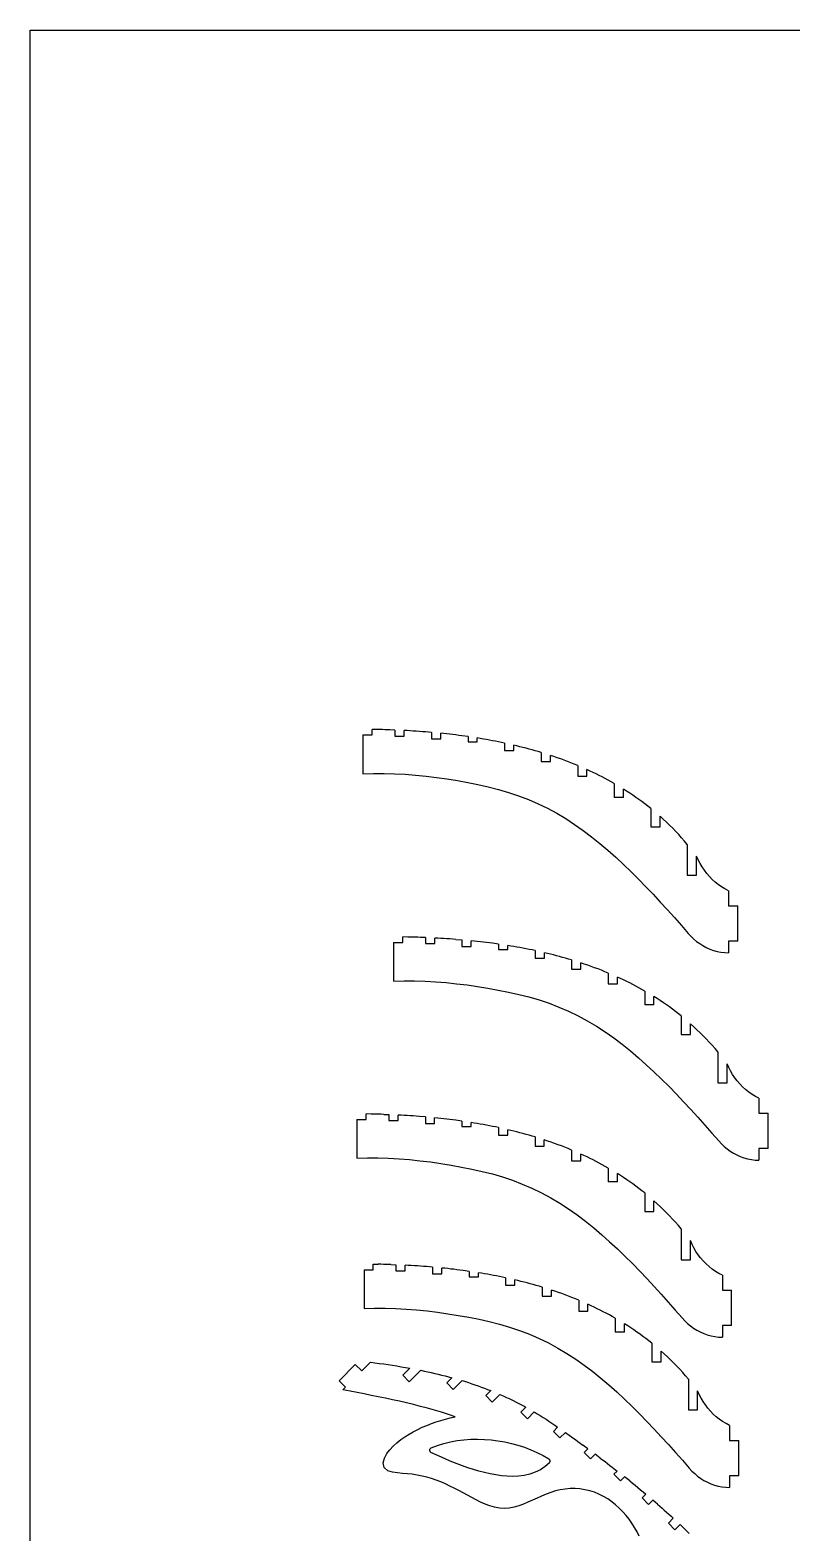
# Model space of a CAD drawing. Extents: x -203 to 90, y -279 to 286.
# Drawn here: x -203.4 to -56.8, y -2.6 to 286.4 of the extents above; entities that cross this region are included whole.
import ezdxf

# ---------------------------------------------------------------- set-up
doc = ezdxf.new("R2010")
doc.units = 0
doc.header["$MEASUREMENT"] = 0
doc.layers.get('0').update_dxf_attribs({"linetype": 'CONTINUOUS'})

msp = doc.modelspace()

# ---------------------------------------------------------------- linework, layer by layer
for p, q in [((-203.35, -279.44), (-203.35, 286.41)), ((-203.35, 286.41), (89.8, 286.41)), ((-139.3, 150.87), (-137.51, 150.87)), ((-139.3, 150.87), (-139.3, 143.42)), ((-137.51, 150.87), (-137.51, 151.94)), ((-136.55, 151.92), (-137.51, 151.94)), ((-136.06, 151.91), (-136.55, 151.92)), ((-135.58, 151.9), (-136.06, 151.91)), ((-135.09, 151.88), (-135.58, 151.9)), ((-134.61, 151.87), (-135.09, 151.88)), ((-134.12, 151.85), (-134.61, 151.87)), ((-133.16, 151.81), (-134.12, 151.85)), ((-133.16, 151.81), (-133.16, 150.66)), ((-133.16, 150.66), (-131.37, 150.66)), ((-130.79, 151.7), (-131.37, 151.73)), ((-131.37, 150.66), (-131.37, 151.73)), ((-130.21, 151.66), (-130.79, 151.7)), ((-129.62, 151.63), (-130.21, 151.66)), ((-129.04, 151.59), (-129.62, 151.63)), ((-128.46, 151.55), (-129.04, 151.59)), ((-127.87, 151.5), (-128.46, 151.55)), ((-127.29, 151.46), (-127.87, 151.5)), ((-126.12, 151.36), (-127.29, 151.46)), ((-126.12, 151.36), (-126.12, 150.11)), ((-123.76, 151.13), (-124.34, 151.2)), ((-124.34, 150.11), (-124.34, 151.2)), ((-123.17, 151.07), (-123.76, 151.13)), ((-122.59, 151.01), (-123.17, 151.07)), ((-122.01, 150.94), (-122.59, 151.01)), ((-121.42, 150.87), (-122.01, 150.94)), ((-120.84, 150.79), (-121.42, 150.87)), ((-120.26, 150.72), (-120.84, 150.79)), ((-119.09, 150.56), (-120.26, 150.72)), ((-119.09, 150.56), (-119.09, 149.52)), ((-116.73, 150.19), (-117.31, 150.29)), ((-117.31, 149.52), (-117.31, 150.29)), ((-126.12, 150.11), (-124.34, 150.11)), ((-119.09, 149.52), (-117.31, 149.52)), ((-116.14, 150.09), (-116.73, 150.19)), ((-115.56, 149.99), (-116.14, 150.09)), ((-114.97, 149.88), (-115.56, 149.99)), ((-114.39, 149.77), (-114.97, 149.88)), ((-113.81, 149.66), (-114.39, 149.77)), ((-113.22, 149.55), (-113.81, 149.66)), ((-112.64, 149.43), (-113.22, 149.55)), ((-112.06, 149.31), (-112.64, 149.43)), ((-112.06, 149.31), (-112.06, 147.88)), ((-112.06, 147.88), (-110.28, 147.88)), ((-110.28, 147.88), (-110.28, 148.91)), ((-109.69, 148.77), (-110.28, 148.91)), ((-109.11, 148.62), (-109.69, 148.77)), ((-108.52, 148.48), (-109.11, 148.62)), ((-107.94, 148.33), (-108.52, 148.48)), ((-107.35, 148.17), (-107.94, 148.33)), ((-106.77, 148.01), (-107.35, 148.17)), ((-106.19, 147.84), (-106.77, 148.01)), ((-105.61, 147.67), (-106.19, 147.84)), ((-105.03, 147.5), (-105.61, 147.67)), ((-105.03, 147.5), (-105.03, 145.77)), ((-105.03, 145.77), (-103.25, 145.77)), ((-103.25, 145.77), (-103.25, 146.94)), ((-102.59, 146.72), (-103.25, 146.94)), ((-101.92, 146.49), (-102.59, 146.72)), ((-101.26, 146.26), (-101.92, 146.49)), ((-100.6, 146.02), (-101.26, 146.26)), ((-99.95, 145.77), (-100.6, 146.02)), ((-99.3, 145.52), (-99.95, 145.77)), ((-98.65, 145.26), (-99.3, 145.52)), ((-98, 144.99), (-98.65, 145.26)), ((-98, 144.99), (-98, 142.92)), ((-139.3, 143.42), (-137.27, 143.48)), ((-137.27, 143.48), (-135.25, 143.48)), ((-135.25, 143.48), (-133.22, 143.42)), ((-133.22, 143.42), (-131.2, 143.31)), ((-131.2, 143.31), (-129.18, 143.15)), ((-129.18, 143.15), (-127.17, 142.95)), ((-127.17, 142.95), (-125.16, 142.7)), ((-125.16, 142.7), (-123.15, 142.41)), ((-123.15, 142.41), (-121.15, 142.09)), ((-121.15, 142.09), (-119.16, 141.73)), ((-119.16, 141.73), (-117.18, 141.33)), ((-98, 142.92), (-96.22, 142.92)), ((-96.22, 142.92), (-96.22, 144.22)), ((-95.62, 143.94), (-96.22, 144.22)), ((-95.03, 143.66), (-95.62, 143.94)), ((-94.44, 143.38), (-95.03, 143.66)), ((-93.85, 143.09), (-94.44, 143.38)), ((-93.27, 142.79), (-93.85, 143.09)), ((-92.69, 142.49), (-93.27, 142.79)), ((-92.11, 142.17), (-92.69, 142.49)), ((-91.54, 141.85), (-92.11, 142.17)), ((-90.97, 141.53), (-91.54, 141.85)), ((-117.18, 141.33), (-115.2, 140.89)), ((-115.2, 140.89), (-113.24, 140.38)), ((-113.24, 140.38), (-111.3, 139.82)), ((-111.3, 139.82), (-109.37, 139.18)), ((-109.37, 139.18), (-107.48, 138.46)), ((-90.97, 141.53), (-90.97, 138.86)), ((-89.19, 138.86), (-90.97, 138.86)), ((-88.58, 140.08), (-89.19, 140.47)), ((-89.19, 138.86), (-89.19, 140.47)), ((-87.98, 139.69), (-88.58, 140.08)), ((-87.39, 139.29), (-87.98, 139.69)), ((-86.8, 138.88), (-87.39, 139.29)), ((-86.21, 138.47), (-86.8, 138.88)), ((-107.48, 138.46), (-105.62, 137.66)), ((-105.62, 137.66), (-103.8, 136.78)), ((-103.8, 136.78), (-102.01, 135.82)), ((-102.01, 135.82), (-100.27, 134.78)), ((-85.64, 138.05), (-86.21, 138.47)), ((-85.06, 137.62), (-85.64, 138.05)), ((-84.5, 137.18), (-85.06, 137.62)), ((-83.94, 136.73), (-84.5, 137.18)), ((-83.94, 136.73), (-83.94, 133.18)), ((-100.27, 134.78), (-98.58, 133.68)), ((-98.58, 133.68), (-96.92, 132.51)), ((-83.94, 133.18), (-82.16, 133.18)), ((-81.53, 134.67), (-82.16, 135.23)), ((-82.16, 133.18), (-82.16, 135.23)), ((-80.92, 134.1), (-81.53, 134.67)), ((-80.32, 133.52), (-80.92, 134.1)), ((-79.72, 132.92), (-80.32, 133.52)), ((-79.14, 132.32), (-79.72, 132.92)), ((-96.92, 132.51), (-95.31, 131.29)), ((-95.31, 131.29), (-93.73, 130.02)), ((-78.56, 131.71), (-79.14, 132.32)), ((-78, 131.09), (-78.56, 131.71)), ((-77.45, 130.46), (-78, 131.09)), ((-76.91, 129.83), (-77.45, 130.46)), ((-93.73, 130.02), (-92.19, 128.71)), ((-92.19, 128.71), (-90.68, 127.36)), ((-90.68, 127.36), (-89.19, 125.98)), ((-76.91, 129.83), (-76.91, 123.9)), ((-75.12, 123.9), (-75.12, 127.56)), ((-74.8, 126.86), (-75.12, 127.56)), ((-89.19, 125.98), (-87.74, 124.58)), ((-87.74, 124.58), (-86.3, 123.15)), ((-74.45, 126.17), (-74.8, 126.86)), ((-74.06, 125.51), (-74.45, 126.17)), ((-73.63, 124.87), (-74.06, 125.51)), ((-73.17, 124.25), (-73.63, 124.87)), ((-86.3, 123.15), (-84.89, 121.7)), ((-84.89, 121.7), (-83.49, 120.23)), ((-76.91, 123.9), (-75.12, 123.9)), ((-72.67, 123.67), (-73.17, 124.25)), ((-72.13, 123.11), (-72.67, 123.67)), ((-71.56, 122.59), (-72.13, 123.11)), ((-70.95, 122.11), (-71.56, 122.59)), ((-70.32, 121.67), (-70.95, 122.11)), ((-69.66, 121.27), (-70.32, 121.67)), ((-83.49, 120.23), (-82.11, 118.75)), ((-82.11, 118.75), (-80.75, 117.25)), ((-68.98, 120.9), (-69.66, 121.27)), ((-68.98, 120.9), (-68.98, 118.03)), ((-80.75, 117.25), (-79.39, 115.75)), ((-79.39, 115.75), (-78.05, 114.23)), ((-68.98, 118.03), (-67.2, 118.03)), ((-67.2, 111.23), (-67.2, 118.03)), ((-78.05, 114.23), (-76.72, 112.71)), ((-76.72, 112.71), (-76.22, 112.17)), ((-133.43, 110.98), (-133.43, 103.52)), ((-133.43, 110.98), (-131.65, 110.98)), ((-131.65, 110.98), (-131.65, 112.04)), ((-130.68, 112.02), (-131.65, 112.04)), ((-130.19, 112.01), (-130.68, 112.02)), ((-129.71, 112), (-130.19, 112.01)), ((-129.23, 111.98), (-129.71, 112)), ((-128.74, 111.97), (-129.23, 111.98)), ((-128.26, 111.95), (-128.74, 111.97)), ((-127.29, 111.91), (-128.26, 111.95)), ((-127.29, 111.91), (-127.29, 110.76)), ((-127.29, 110.76), (-125.51, 110.76)), ((-124.92, 111.8), (-125.51, 111.83)), ((-125.51, 110.76), (-125.51, 111.83)), ((-124.34, 111.76), (-124.92, 111.8)), ((-123.76, 111.73), (-124.34, 111.76)), ((-123.17, 111.69), (-123.76, 111.73)), ((-122.59, 111.65), (-123.17, 111.69)), ((-122.01, 111.61), (-122.59, 111.65)), ((-121.42, 111.56), (-122.01, 111.61)), ((-121.42, 111.56), (-120.26, 111.47)), ((-120.26, 111.47), (-120.26, 110.21)), ((-120.26, 110.21), (-118.48, 110.21)), ((-118.48, 110.21), (-118.48, 111.3)), ((-117.89, 111.24), (-118.48, 111.3)), ((-117.31, 111.17), (-117.89, 111.24)), ((-116.72, 111.11), (-117.31, 111.17)), ((-116.14, 111.04), (-116.72, 111.11)), ((-115.56, 110.97), (-116.14, 111.04)), ((-114.97, 110.9), (-115.56, 110.97)), ((-114.39, 110.82), (-114.97, 110.9)), ((-113.23, 110.66), (-114.39, 110.82)), ((-113.23, 110.66), (-113.23, 109.62)), ((-111.44, 109.62), (-111.44, 110.39)), ((-110.86, 110.29), (-111.44, 110.39)), ((-110.27, 110.19), (-110.86, 110.29)), ((-109.69, 110.09), (-110.27, 110.19)), ((-109.1, 109.99), (-109.69, 110.09)), ((-108.52, 109.88), (-109.1, 109.99)), ((-107.94, 109.76), (-108.52, 109.88)), ((-76.22, 112.17), (-75.69, 111.66)), ((-75.69, 111.66), (-75.12, 111.18)), ((-75.12, 111.18), (-74.52, 110.75)), ((-74.52, 110.75), (-73.9, 110.36)), ((-73.9, 110.36), (-73.25, 110.01)), ((-73.25, 110.01), (-72.58, 109.71)), ((-68.98, 111.23), (-68.98, 108.99)), ((-67.2, 111.23), (-68.98, 111.23)), ((-113.23, 109.62), (-111.44, 109.62)), ((-107.36, 109.65), (-107.94, 109.76)), ((-106.78, 109.53), (-107.36, 109.65)), ((-106.19, 109.41), (-106.78, 109.53)), ((-106.19, 109.41), (-106.19, 107.98)), ((-106.19, 107.98), (-104.41, 107.98)), ((-103.83, 108.87), (-104.41, 109.01)), ((-104.41, 107.98), (-104.41, 109.01)), ((-103.24, 108.73), (-103.83, 108.87)), ((-102.65, 108.58), (-103.24, 108.73)), ((-102.07, 108.43), (-102.65, 108.58)), ((-101.49, 108.27), (-102.07, 108.43)), ((-100.9, 108.11), (-101.49, 108.27)), ((-100.32, 107.94), (-100.9, 108.11)), ((-99.74, 107.78), (-100.32, 107.94)), ((-99.16, 107.61), (-99.74, 107.78)), ((-99.16, 107.61), (-99.16, 105.87)), ((-96.72, 106.82), (-97.38, 107.05)), ((-97.38, 105.87), (-97.38, 107.05)), ((-72.58, 109.71), (-71.88, 109.46)), ((-71.88, 109.46), (-71.17, 109.27)), ((-71.17, 109.27), (-70.45, 109.12)), ((-70.45, 109.12), (-69.72, 109.03)), ((-69.72, 109.03), (-68.98, 108.99)), ((-99.16, 105.87), (-97.38, 105.87)), ((-96.06, 106.59), (-96.72, 106.82)), ((-95.4, 106.36), (-96.06, 106.59)), ((-94.74, 106.12), (-95.4, 106.36)), ((-94.08, 105.88), (-94.74, 106.12)), ((-93.43, 105.62), (-94.08, 105.88)), ((-92.78, 105.36), (-93.43, 105.62)), ((-92.13, 105.09), (-92.78, 105.36)), ((-92.13, 105.09), (-92.13, 103.02)), ((-90.35, 103.02), (-90.35, 104.32)), ((-89.76, 104.04), (-90.35, 104.32)), ((-89.16, 103.76), (-89.76, 104.04)), ((-133.43, 103.52), (-131.4, 103.58)), ((-131.4, 103.58), (-129.38, 103.59)), ((-129.38, 103.59), (-127.36, 103.53)), ((-127.36, 103.53), (-125.33, 103.41)), ((-125.33, 103.41), (-123.32, 103.25)), ((-123.32, 103.25), (-121.3, 103.05)), ((-121.3, 103.05), (-119.29, 102.8)), ((-119.29, 102.8), (-117.29, 102.51)), ((-117.29, 102.51), (-115.29, 102.19)), ((-115.29, 102.19), (-113.29, 101.83)), ((-113.29, 101.83), (-111.31, 101.44)), ((-111.31, 101.44), (-109.33, 100.99)), ((-92.13, 103.02), (-90.35, 103.02)), ((-88.57, 103.48), (-89.16, 103.76)), ((-87.99, 103.19), (-88.57, 103.48)), ((-87.4, 102.89), (-87.99, 103.19)), ((-86.82, 102.59), (-87.4, 102.89)), ((-86.24, 102.28), (-86.82, 102.59)), ((-85.67, 101.96), (-86.24, 102.28)), ((-85.1, 101.64), (-85.67, 101.96)), ((-85.1, 101.64), (-85.1, 98.96)), ((-109.33, 100.99), (-107.37, 100.49)), ((-107.37, 100.49), (-105.43, 99.92)), ((-105.43, 99.92), (-103.51, 99.28)), ((-103.51, 99.28), (-101.61, 98.56)), ((-101.61, 98.56), (-99.75, 97.76)), ((-83.32, 98.96), (-85.1, 98.96)), ((-82.72, 100.18), (-83.32, 100.57)), ((-83.32, 98.96), (-83.32, 100.57)), ((-82.11, 99.79), (-82.72, 100.18)), ((-81.52, 99.39), (-82.11, 99.79)), ((-80.93, 98.99), (-81.52, 99.39)), ((-80.35, 98.57), (-80.93, 98.99)), ((-79.77, 98.15), (-80.35, 98.57)), ((-99.75, 97.76), (-97.93, 96.88)), ((-97.93, 96.88), (-96.15, 95.92)), ((-96.15, 95.92), (-94.41, 94.89)), ((-79.2, 97.72), (-79.77, 98.15)), ((-78.63, 97.28), (-79.2, 97.72)), ((-78.07, 96.84), (-78.63, 97.28)), ((-78.07, 96.84), (-78.07, 93.28)), ((-94.41, 94.89), (-92.71, 93.78)), ((-92.71, 93.78), (-91.05, 92.61)), ((-91.05, 92.61), (-89.44, 91.39)), ((-78.07, 93.28), (-76.29, 93.28)), ((-76.29, 93.28), (-76.29, 95.33)), ((-75.67, 94.77), (-76.29, 95.33)), ((-75.05, 94.2), (-75.67, 94.77)), ((-74.45, 93.62), (-75.05, 94.2)), ((-73.85, 93.03), (-74.45, 93.62)), ((-73.27, 92.43), (-73.85, 93.03)), ((-89.44, 91.39), (-87.86, 90.12)), ((-87.86, 90.12), (-86.32, 88.81)), ((-72.7, 91.82), (-73.27, 92.43)), ((-72.13, 91.2), (-72.7, 91.82)), ((-71.58, 90.56), (-72.13, 91.2)), ((-71.04, 89.93), (-71.58, 90.56)), ((-71.04, 89.93), (-71.04, 84)), ((-86.32, 88.81), (-84.81, 87.46)), ((-84.81, 87.46), (-83.33, 86.08)), ((-68.94, 86.96), (-69.26, 87.67)), ((-69.26, 84), (-69.26, 87.67)), ((-68.59, 86.28), (-68.94, 86.96)), ((-83.33, 86.08), (-81.87, 84.68)), ((-81.87, 84.68), (-80.43, 83.25)), ((-71.04, 84), (-69.26, 84)), ((-68.2, 85.61), (-68.59, 86.28)), ((-67.77, 84.97), (-68.2, 85.61)), ((-67.3, 84.35), (-67.77, 84.97)), ((-66.8, 83.77), (-67.3, 84.35)), ((-80.43, 83.25), (-79.02, 81.8)), ((-79.02, 81.8), (-77.62, 80.33)), ((-66.26, 83.21), (-66.8, 83.77)), ((-65.69, 82.7), (-66.26, 83.21)), ((-65.09, 82.22), (-65.69, 82.7)), ((-64.46, 81.77), (-65.09, 82.22)), ((-63.8, 81.37), (-64.46, 81.77)), ((-63.12, 81.01), (-63.8, 81.37)), ((-63.12, 81.01), (-63.12, 78.13)), ((-77.62, 80.33), (-76.24, 78.85)), ((-76.24, 78.85), (-74.88, 77.36)), ((-63.12, 78.13), (-61.33, 78.13)), ((-61.33, 71.33), (-61.33, 78.13)), ((-140.47, 76.95), (-138.69, 76.95)), ((-140.47, 76.95), (-140.47, 69.49)), ((-138.69, 76.95), (-138.69, 78.01)), ((-137.72, 77.99), (-138.69, 78.01)), ((-137.23, 77.98), (-137.72, 77.99)), ((-136.75, 77.97), (-137.23, 77.98)), ((-136.27, 77.95), (-136.75, 77.97)), ((-135.78, 77.94), (-136.27, 77.95)), ((-135.3, 77.92), (-135.78, 77.94)), ((-135.3, 77.92), (-134.33, 77.88)), ((-134.33, 77.88), (-134.33, 76.73)), ((-134.33, 76.73), (-132.55, 76.73)), ((-131.96, 77.77), (-132.55, 77.8)), ((-132.55, 76.73), (-132.55, 77.8)), ((-131.38, 77.73), (-131.96, 77.77)), ((-130.8, 77.7), (-131.38, 77.73)), ((-130.21, 77.66), (-130.8, 77.7)), ((-129.63, 77.62), (-130.21, 77.66)), ((-129.05, 77.58), (-129.63, 77.62)), ((-128.46, 77.53), (-129.05, 77.58)), ((-127.3, 77.44), (-128.46, 77.53)), ((-127.3, 77.44), (-127.3, 76.18)), ((-127.3, 76.18), (-125.52, 76.18)), ((-124.93, 77.21), (-125.52, 77.27)), ((-125.52, 76.18), (-125.52, 77.27)), ((-124.35, 77.14), (-124.93, 77.21)), ((-123.76, 77.08), (-124.35, 77.14)), ((-123.18, 77.01), (-123.76, 77.08)), ((-122.6, 76.94), (-123.18, 77.01)), ((-122.01, 76.87), (-122.6, 76.94)), ((-121.43, 76.79), (-122.01, 76.87)), ((-120.27, 76.63), (-121.43, 76.79)), ((-120.27, 76.63), (-120.27, 75.59)), ((-120.27, 75.59), (-118.48, 75.59)), ((-117.9, 76.26), (-118.48, 76.36)), ((-118.48, 75.59), (-118.48, 76.36)), ((-117.31, 76.16), (-117.9, 76.26)), ((-116.73, 76.06), (-117.31, 76.16)), ((-116.15, 75.96), (-116.73, 76.06)), ((-115.56, 75.85), (-116.15, 75.96)), ((-114.98, 75.73), (-115.56, 75.85)), ((-114.4, 75.62), (-114.98, 75.73)), ((-113.82, 75.5), (-114.4, 75.62)), ((-113.23, 75.38), (-113.82, 75.5)), ((-113.23, 75.38), (-113.23, 73.95)), ((-74.88, 77.36), (-73.52, 75.85)), ((-73.52, 75.85), (-72.18, 74.33)), ((-113.23, 73.95), (-111.45, 73.95)), ((-110.87, 74.84), (-111.45, 74.98)), ((-111.45, 73.95), (-111.45, 74.98)), ((-110.28, 74.7), (-110.87, 74.84)), ((-109.69, 74.55), (-110.28, 74.7)), ((-109.11, 74.4), (-109.69, 74.55)), ((-108.53, 74.24), (-109.11, 74.4)), ((-107.94, 74.08), (-108.53, 74.24)), ((-107.36, 73.91), (-107.94, 74.08)), ((-106.78, 73.75), (-107.36, 73.91)), ((-106.2, 73.58), (-106.78, 73.75)), ((-106.2, 73.58), (-106.2, 71.84)), ((-103.76, 72.79), (-104.42, 73.02)), ((-104.42, 71.84), (-104.42, 73.02)), ((-103.1, 72.56), (-103.76, 72.79)), ((-102.44, 72.33), (-103.1, 72.56)), ((-101.78, 72.09), (-102.44, 72.33)), ((-72.18, 74.33), (-70.85, 72.81)), ((-70.85, 72.81), (-70.35, 72.27)), ((-70.35, 72.27), (-69.82, 71.76)), ((-140.47, 69.49), (-138.45, 69.55)), ((-138.45, 69.55), (-136.42, 69.56)), ((-136.42, 69.56), (-134.4, 69.5)), ((-134.4, 69.5), (-132.37, 69.38)), ((-132.37, 69.38), (-130.36, 69.22)), ((-106.2, 71.84), (-104.42, 71.84)), ((-101.12, 71.85), (-101.78, 72.09)), ((-100.47, 71.59), (-101.12, 71.85)), ((-99.82, 71.33), (-100.47, 71.59)), ((-99.17, 71.06), (-99.82, 71.33)), ((-99.17, 71.06), (-99.17, 68.99)), ((-96.8, 70.01), (-97.39, 70.29)), ((-97.39, 68.99), (-97.39, 70.29)), ((-96.2, 69.73), (-96.8, 70.01)), ((-95.61, 69.45), (-96.2, 69.73)), ((-95.03, 69.16), (-95.61, 69.45)), ((-69.82, 71.76), (-69.25, 71.29)), ((-69.25, 71.29), (-68.66, 70.85)), ((-68.66, 70.85), (-68.03, 70.46)), ((-68.03, 70.46), (-67.38, 70.12)), ((-67.38, 70.12), (-66.71, 69.82)), ((-66.71, 69.82), (-66.01, 69.57)), ((-66.01, 69.57), (-65.3, 69.37)), ((-65.3, 69.37), (-64.58, 69.22)), ((-61.33, 71.33), (-63.12, 71.33)), ((-63.12, 71.33), (-63.12, 69.09)), ((-130.36, 69.22), (-128.34, 69.02)), ((-128.34, 69.02), (-126.33, 68.77)), ((-126.33, 68.77), (-124.33, 68.48)), ((-124.33, 68.48), (-122.33, 68.16)), ((-122.33, 68.16), (-120.33, 67.8)), ((-120.33, 67.8), (-118.35, 67.41)), ((-118.35, 67.41), (-116.37, 66.96)), ((-116.37, 66.96), (-114.41, 66.46)), ((-99.17, 68.99), (-97.39, 68.99)), ((-94.44, 68.86), (-95.03, 69.16)), ((-93.86, 68.56), (-94.44, 68.86)), ((-93.29, 68.25), (-93.86, 68.56)), ((-92.71, 67.93), (-93.29, 68.25)), ((-92.14, 67.61), (-92.71, 67.93)), ((-92.14, 67.61), (-92.14, 64.93)), ((-89.76, 66.15), (-90.36, 66.54)), ((-90.36, 64.93), (-90.36, 66.54)), ((-64.58, 69.22), (-63.85, 69.13)), ((-63.85, 69.13), (-63.12, 69.09)), ((-114.41, 66.46), (-112.47, 65.89)), ((-112.47, 65.89), (-110.55, 65.25)), ((-110.55, 65.25), (-108.65, 64.53)), ((-108.65, 64.53), (-106.79, 63.73)), ((-106.79, 63.73), (-104.97, 62.85)), ((-90.36, 64.93), (-92.14, 64.93)), ((-89.16, 65.76), (-89.76, 66.15)), ((-88.56, 65.36), (-89.16, 65.76)), ((-87.97, 64.96), (-88.56, 65.36)), ((-87.39, 64.54), (-87.97, 64.96)), ((-86.81, 64.12), (-87.39, 64.54)), ((-86.24, 63.69), (-86.81, 64.12)), ((-85.67, 63.25), (-86.24, 63.69)), ((-104.97, 62.85), (-103.19, 61.89)), ((-103.19, 61.89), (-101.45, 60.86)), ((-101.45, 60.86), (-99.75, 59.75)), ((-85.11, 62.81), (-85.67, 63.25)), ((-85.11, 62.81), (-85.11, 59.25)), ((-82.71, 60.74), (-83.33, 61.3)), ((-83.33, 59.25), (-83.33, 61.3)), ((-82.09, 60.17), (-82.71, 60.74)), ((-99.75, 59.75), (-98.1, 58.58)), ((-98.1, 58.58), (-96.48, 57.36)), ((-85.11, 59.25), (-83.33, 59.25)), ((-81.49, 59.59), (-82.09, 60.17)), ((-80.9, 59), (-81.49, 59.59)), ((-80.31, 58.4), (-80.9, 59)), ((-79.74, 57.79), (-80.31, 58.4)), ((-96.48, 57.36), (-94.9, 56.09)), ((-94.9, 56.09), (-93.36, 54.78)), ((-79.18, 57.17), (-79.74, 57.79)), ((-78.62, 56.53), (-79.18, 57.17)), ((-78.08, 55.9), (-78.62, 56.53)), ((-78.08, 55.9), (-78.08, 49.97)), ((-93.36, 54.78), (-91.85, 53.43)), ((-91.85, 53.43), (-90.37, 52.05)), ((-90.37, 52.05), (-88.91, 50.65)), ((-75.98, 52.93), (-76.3, 53.64)), ((-76.3, 49.97), (-76.3, 53.64)), ((-75.63, 52.25), (-75.98, 52.93)), ((-75.24, 51.58), (-75.63, 52.25)), ((-137.32, 48.06), (-137.32, 49.13)), ((-137.32, 49.13), (-136.35, 49.11)), ((-88.91, 50.65), (-87.48, 49.22)), ((-87.48, 49.22), (-86.06, 47.77)), ((-78.08, 49.97), (-76.3, 49.97)), ((-74.81, 50.94), (-75.24, 51.58)), ((-74.34, 50.32), (-74.81, 50.94)), ((-73.84, 49.74), (-74.34, 50.32)), ((-73.3, 49.18), (-73.84, 49.74)), ((-72.73, 48.67), (-73.3, 49.18)), ((-139.1, 48.06), (-137.32, 48.06)), ((-139.1, 48.06), (-139.1, 40.61)), ((-135.86, 49.1), (-136.35, 49.11)), ((-135.38, 49.08), (-135.86, 49.1)), ((-134.89, 49.07), (-135.38, 49.08)), ((-134.41, 49.05), (-134.89, 49.07)), ((-133.92, 49.04), (-134.41, 49.05)), ((-133.92, 49.04), (-132.96, 49)), ((-132.96, 49), (-132.96, 47.85)), ((-132.96, 47.85), (-131.17, 47.85)), ((-131.17, 47.85), (-131.17, 48.92)), ((-130.59, 48.88), (-131.17, 48.92)), ((-130.01, 48.85), (-130.59, 48.88)), ((-129.42, 48.81), (-130.01, 48.85)), ((-128.84, 48.78), (-129.42, 48.81)), ((-128.26, 48.73), (-128.84, 48.78)), ((-127.67, 48.69), (-128.26, 48.73)), ((-127.09, 48.64), (-127.67, 48.69)), ((-125.92, 48.55), (-127.09, 48.64)), ((-125.92, 48.55), (-125.92, 47.29)), ((-125.92, 47.29), (-124.14, 47.29)), ((-124.14, 47.29), (-124.14, 48.38)), ((-123.56, 48.32), (-124.14, 48.38)), ((-122.97, 48.26), (-123.56, 48.32)), ((-122.39, 48.19), (-122.97, 48.26)), ((-121.81, 48.13), (-122.39, 48.19)), ((-121.22, 48.05), (-121.81, 48.13)), ((-120.64, 47.98), (-121.22, 48.05)), ((-120.06, 47.9), (-120.64, 47.98)), ((-118.89, 47.74), (-120.06, 47.9)), ((-118.89, 47.74), (-118.89, 46.7)), ((-118.89, 46.7), (-117.11, 46.7)), ((-117.11, 46.7), (-117.11, 47.47)), ((-116.53, 47.38), (-117.11, 47.47)), ((-115.94, 47.28), (-116.53, 47.38)), ((-115.36, 47.18), (-115.94, 47.28)), ((-114.77, 47.07), (-115.36, 47.18)), ((-114.19, 46.96), (-114.77, 47.07)), ((-113.61, 46.85), (-114.19, 46.96)), ((-113.03, 46.73), (-113.61, 46.85)), ((-112.44, 46.61), (-113.03, 46.73)), ((-111.86, 46.49), (-112.44, 46.61)), ((-111.86, 46.49), (-111.86, 45.07)), ((-86.06, 47.77), (-84.66, 46.3)), ((-84.66, 46.3), (-83.28, 44.82)), ((-72.13, 48.19), (-72.73, 48.67)), ((-71.5, 47.74), (-72.13, 48.19)), ((-70.84, 47.34), (-71.5, 47.74)), ((-70.16, 46.98), (-70.84, 47.34)), ((-70.16, 46.98), (-70.16, 44.1)), ((-111.86, 45.07), (-110.08, 45.07)), ((-109.49, 45.95), (-110.08, 46.1)), ((-110.08, 45.07), (-110.08, 46.1)), ((-108.91, 45.81), (-109.49, 45.95)), ((-108.32, 45.66), (-108.91, 45.81)), ((-107.74, 45.51), (-108.32, 45.66)), ((-107.15, 45.36), (-107.74, 45.51)), ((-106.57, 45.19), (-107.15, 45.36)), ((-105.99, 45.03), (-106.57, 45.19)), ((-105.41, 44.86), (-105.99, 45.03)), ((-104.83, 44.69), (-105.41, 44.86)), ((-104.83, 44.69), (-104.83, 42.95)), ((-103.05, 42.95), (-103.05, 44.13)), ((-102.39, 43.9), (-103.05, 44.13)), ((-101.72, 43.68), (-102.39, 43.9)), ((-101.06, 43.45), (-101.72, 43.68)), ((-100.41, 43.21), (-101.06, 43.45)), ((-83.28, 44.82), (-81.92, 43.33)), ((-70.16, 44.1), (-68.38, 44.1)), ((-68.38, 37.3), (-68.38, 44.1)), ((-139.1, 40.61), (-137.07, 40.67)), ((-137.07, 40.67), (-135.05, 40.67)), ((-135.05, 40.67), (-133.02, 40.61)), ((-133.02, 40.61), (-131, 40.5)), ((-131, 40.5), (-128.98, 40.34)), ((-104.83, 42.95), (-103.05, 42.95)), ((-99.75, 42.96), (-100.41, 43.21)), ((-99.1, 42.71), (-99.75, 42.96)), ((-98.45, 42.44), (-99.1, 42.71)), ((-97.8, 42.18), (-98.45, 42.44)), ((-97.8, 42.18), (-97.8, 40.1)), ((-96.02, 40.1), (-96.02, 41.4)), ((-95.42, 41.13), (-96.02, 41.4)), ((-94.83, 40.85), (-95.42, 41.13)), ((-94.24, 40.56), (-94.83, 40.85)), ((-93.65, 40.27), (-94.24, 40.56)), ((-81.92, 43.33), (-80.57, 41.82)), ((-80.57, 41.82), (-79.22, 40.3)), ((-128.98, 40.34), (-126.97, 40.13)), ((-126.97, 40.13), (-124.96, 39.89)), ((-124.96, 39.89), (-122.95, 39.6)), ((-122.95, 39.6), (-120.96, 39.28)), ((-120.96, 39.28), (-118.96, 38.92)), ((-118.96, 38.92), (-116.98, 38.52)), ((-116.98, 38.52), (-115, 38.07)), ((-115, 38.07), (-113.04, 37.57)), ((-113.04, 37.57), (-111.1, 37)), ((-97.8, 40.1), (-96.02, 40.1)), ((-93.07, 39.98), (-93.65, 40.27)), ((-92.49, 39.67), (-93.07, 39.98)), ((-91.91, 39.36), (-92.49, 39.67)), ((-91.34, 39.04), (-91.91, 39.36)), ((-90.77, 38.72), (-91.34, 39.04)), ((-90.77, 38.72), (-90.77, 36.05)), ((-88.38, 37.27), (-88.99, 37.65)), ((-88.99, 36.05), (-88.99, 37.65)), ((-79.22, 40.3), (-77.89, 38.78)), ((-77.89, 38.78), (-77.39, 38.24)), ((-77.39, 38.24), (-76.86, 37.73)), ((-76.86, 37.73), (-76.29, 37.26)), ((-111.1, 37), (-109.18, 36.36)), ((-109.18, 36.36), (-107.28, 35.65)), ((-107.28, 35.65), (-105.42, 34.85)), ((-105.42, 34.85), (-103.6, 33.97)), ((-88.99, 36.05), (-90.77, 36.05)), ((-87.78, 36.88), (-88.38, 37.27)), ((-87.19, 36.48), (-87.78, 36.88)), ((-86.6, 36.07), (-87.19, 36.48)), ((-86.01, 35.66), (-86.6, 36.07)), ((-85.44, 35.23), (-86.01, 35.66)), ((-84.86, 34.8), (-85.44, 35.23)), ((-84.3, 34.36), (-84.86, 34.8)), ((-76.29, 37.26), (-75.7, 36.82)), ((-75.7, 36.82), (-75.07, 36.43)), ((-75.07, 36.43), (-74.42, 36.09)), ((-74.42, 36.09), (-73.75, 35.79)), ((-73.75, 35.79), (-73.06, 35.54)), ((-73.06, 35.54), (-72.35, 35.34)), ((-72.35, 35.34), (-71.62, 35.19)), ((-71.62, 35.19), (-70.89, 35.1)), ((-70.89, 35.1), (-70.16, 35.06)), ((-70.16, 37.3), (-70.16, 35.06)), ((-68.38, 37.3), (-70.16, 37.3)), ((-103.6, 33.97), (-101.82, 33)), ((-101.82, 33), (-100.08, 31.97)), ((-100.08, 31.97), (-98.38, 30.87)), ((-83.74, 33.92), (-84.3, 34.36)), ((-83.74, 33.92), (-83.74, 30.37)), ((-81.33, 31.85), (-81.96, 32.41)), ((-81.96, 30.37), (-81.96, 32.41)), ((-80.72, 31.28), (-81.33, 31.85)), ((-143.9, 26.72), (-140.78, 29.85)), ((-139.52, 28.59), (-140.78, 29.85)), ((-137.85, 30.26), (-139.52, 28.59)), ((-137.85, 30.26), (-137.01, 30.15)), ((-137.01, 30.15), (-136.16, 30.04)), ((-136.16, 30.04), (-135.32, 29.93)), ((-135.32, 29.93), (-134.49, 29.8)), ((-134.49, 29.8), (-133.65, 29.68)), ((-133.65, 29.68), (-132.81, 29.55)), ((-132.81, 29.55), (-131.97, 29.41)), ((-131.97, 29.41), (-131.14, 29.27)), ((-131.65, 27.77), (-130.3, 29.12)), ((-131.14, 29.27), (-130.3, 29.12)), ((-98.38, 30.87), (-96.72, 29.7)), ((-96.72, 29.7), (-95.11, 28.48)), ((-83.74, 30.37), (-81.96, 30.37)), ((-80.12, 30.7), (-80.72, 31.28)), ((-79.52, 30.11), (-80.12, 30.7)), ((-78.94, 29.51), (-79.52, 30.11)), ((-78.36, 28.9), (-78.94, 29.51)), ((-77.8, 28.28), (-78.36, 28.9)), ((-143.9, 26.72), (-142.64, 25.46)), ((-131.65, 27.77), (-130.39, 26.51)), ((-128.19, 28.71), (-130.39, 26.51)), ((-128.19, 28.71), (-127.52, 28.57)), ((-127.52, 28.57), (-126.85, 28.43)), ((-126.85, 28.43), (-126.18, 28.28)), ((-126.18, 28.28), (-125.51, 28.13)), ((-125.51, 28.13), (-124.84, 27.97)), ((-124.84, 27.97), (-124.18, 27.81)), ((-124.18, 27.81), (-123.51, 27.64)), ((-123.51, 27.64), (-122.85, 27.47)), ((-123.19, 26.28), (-122.19, 27.29)), ((-123.19, 26.28), (-121.94, 25.02)), ((-122.85, 27.47), (-122.19, 27.29)), ((-120.23, 26.73), (-121.94, 25.02)), ((-120.23, 26.73), (-119.61, 26.53)), ((-119.61, 26.53), (-118.99, 26.34)), ((-118.99, 26.34), (-118.38, 26.14)), ((-118.38, 26.14), (-117.76, 25.93)), ((-95.11, 28.48), (-93.53, 27.21)), ((-93.53, 27.21), (-91.99, 25.9)), ((-77.25, 27.65), (-77.8, 28.28)), ((-76.71, 27.01), (-77.25, 27.65)), ((-76.71, 27.01), (-76.71, 21.09)), ((-142.64, 25.46), (-143.17, 24.94)), ((-141.8, 24.69), (-143.17, 24.94)), ((-140.43, 24.43), (-141.8, 24.69)), ((-139.07, 24.17), (-140.43, 24.43)), ((-137.71, 23.9), (-139.07, 24.17)), ((-136.35, 23.62), (-137.71, 23.9)), ((-134.98, 23.34), (-136.35, 23.62)), ((-133.63, 23.05), (-134.98, 23.34)), ((-117.76, 25.93), (-117.15, 25.72)), ((-117.15, 25.72), (-116.54, 25.5)), ((-116.54, 25.5), (-115.93, 25.28)), ((-115.93, 25.28), (-115.33, 25.04)), ((-115.69, 23.84), (-114.73, 24.81)), ((-115.69, 23.84), (-114.43, 22.58)), ((-115.33, 25.04), (-114.73, 24.81)), ((-112.95, 24.07), (-114.43, 22.58)), ((-112.95, 24.07), (-112.32, 23.78)), ((-112.32, 23.78), (-111.68, 23.5)), ((-111.68, 23.5), (-111.06, 23.2)), ((-111.06, 23.2), (-110.43, 22.9)), ((-91.99, 25.9), (-90.48, 24.55)), ((-90.48, 24.55), (-88.99, 23.17)), ((-88.99, 23.17), (-87.54, 21.76)), ((-74.92, 21.09), (-74.92, 24.75)), ((-74.61, 24.05), (-74.92, 24.75)), ((-74.25, 23.36), (-74.61, 24.05)), ((-73.86, 22.7), (-74.25, 23.36)), ((-132.27, 22.75), (-133.63, 23.05)), ((-130.92, 22.44), (-132.27, 22.75)), ((-129.57, 22.11), (-130.92, 22.44)), ((-128.22, 21.77), (-129.57, 22.11)), ((-126.87, 21.42), (-128.22, 21.77)), ((-125.54, 21.04), (-126.87, 21.42)), ((-124.21, 20.65), (-125.54, 21.04)), ((-122.88, 20.22), (-124.21, 20.65)), ((-110.43, 22.9), (-109.81, 22.59)), ((-109.81, 22.59), (-109.2, 22.27)), ((-109.2, 22.27), (-108.58, 21.95)), ((-108.94, 20.65), (-107.97, 21.61)), ((-108.94, 20.65), (-107.68, 19.39)), ((-108.58, 21.95), (-107.97, 21.61)), ((-106.37, 20.7), (-107.68, 19.39)), ((-106.37, 20.7), (-105.8, 20.35)), ((-105.8, 20.35), (-105.22, 20)), ((-87.54, 21.76), (-86.1, 20.33)), ((-86.1, 20.33), (-84.69, 18.88)), ((-76.71, 21.09), (-74.92, 21.09)), ((-73.44, 22.05), (-73.86, 22.7)), ((-72.97, 21.44), (-73.44, 22.05)), ((-72.47, 20.85), (-72.97, 21.44)), ((-71.93, 20.3), (-72.47, 20.85)), ((-71.36, 19.78), (-71.93, 20.3)), ((-129.62, 16.91), (-128.78, 17.34)), ((-128.78, 17.34), (-127.91, 17.75)), ((-127.91, 17.75), (-127.04, 18.12)), ((-127.04, 18.12), (-126.15, 18.47)), ((-126.15, 18.47), (-125.25, 18.78)), ((-125.25, 18.78), (-124.35, 19.07)), ((-124.35, 19.07), (-123.43, 19.33)), ((-123.43, 19.33), (-122.5, 19.55)), ((-121.57, 19.76), (-122.88, 20.22)), ((-122.5, 19.55), (-121.57, 19.76)), ((-105.22, 20), (-104.65, 19.65)), ((-104.65, 19.65), (-104.08, 19.29)), ((-104.08, 19.29), (-103.52, 18.92)), ((-103.52, 18.92), (-102.96, 18.55)), ((-102.96, 18.55), (-102.41, 18.17)), ((-102.67, 16.97), (-101.85, 17.8)), ((-102.41, 18.17), (-101.85, 17.8)), ((-84.69, 18.88), (-83.29, 17.42)), ((-83.29, 17.42), (-81.91, 15.94)), ((-70.76, 19.3), (-71.36, 19.78)), ((-70.12, 18.86), (-70.76, 19.3)), ((-69.46, 18.46), (-70.12, 18.86)), ((-68.78, 18.09), (-69.46, 18.46)), ((-68.78, 18.09), (-68.78, 15.22)), ((-133.48, 14.15), (-132.78, 14.79)), ((-132.78, 14.79), (-132.04, 15.38)), ((-132.04, 15.38), (-131.26, 15.93)), ((-131.26, 15.93), (-130.45, 16.44)), ((-130.45, 16.44), (-129.62, 16.91)), ((-124.98, 14.26), (-123.73, 14.65)), ((-123.73, 14.65), (-122.45, 14.96)), ((-122.45, 14.96), (-121.17, 15.19)), ((-121.17, 15.19), (-119.87, 15.35)), ((-119.87, 15.35), (-118.56, 15.45)), ((-118.56, 15.45), (-117.25, 15.47)), ((-117.25, 15.47), (-115.94, 15.43)), ((-115.94, 15.43), (-114.63, 15.33)), ((-114.63, 15.33), (-113.33, 15.17)), ((-113.33, 15.17), (-112.04, 14.95)), ((-112.04, 14.95), (-110.76, 14.66)), ((-110.76, 14.66), (-109.5, 14.32)), ((-102.67, 16.97), (-101.41, 15.71)), ((-100.37, 16.76), (-101.41, 15.71)), ((-100.37, 16.76), (-98.93, 15.73)), ((-98.93, 15.73), (-98.45, 15.38)), ((-98.45, 15.38), (-97.97, 15.03)), ((-97.97, 15.03), (-97.5, 14.68)), ((-97.5, 14.68), (-97.02, 14.33)), ((-81.91, 15.94), (-80.55, 14.44)), ((-68.78, 15.22), (-67, 15.22)), ((-67, 8.42), (-67, 15.22)), ((-135.39, 10.93), (-135.15, 11.85)), ((-135.15, 11.85), (-134.7, 12.69)), ((-134.7, 12.69), (-134.13, 13.45)), ((-134.13, 13.45), (-133.48, 14.15)), ((-126.48, 13.46), (-126.49, 13.37)), ((-126.49, 13.37), (-126.48, 13.28)), ((-126.45, 13.54), (-126.48, 13.46)), ((-126.48, 13.28), (-126.46, 13.2)), ((-126.46, 13.2), (-126.42, 13.11)), ((-126.41, 13.62), (-126.45, 13.54)), ((-126.42, 13.11), (-126.37, 13.04)), ((-126.35, 13.69), (-126.41, 13.62)), ((-126.37, 13.04), (-126.3, 12.98)), ((-126.28, 13.75), (-126.35, 13.69)), ((-126.3, 12.98), (-126.22, 12.94)), ((-126.2, 13.79), (-126.28, 13.75)), ((-125.23, 12.47), (-126.22, 12.94)), ((-126.2, 13.79), (-124.98, 14.26)), ((-124.22, 12.01), (-125.23, 12.47)), ((-123.21, 11.56), (-124.22, 12.01)), ((-122.2, 11.14), (-123.21, 11.56)), ((-109.5, 14.32), (-108.25, 13.91)), ((-108.25, 13.91), (-107.03, 13.45)), ((-107.03, 13.45), (-105.83, 12.92)), ((-105.83, 12.92), (-104.66, 12.33)), ((-104.66, 12.33), (-103.53, 11.67)), ((-103.47, 11.63), (-103.53, 11.67)), ((-103.42, 11.58), (-103.47, 11.63)), ((-103.38, 11.53), (-103.42, 11.58)), ((-96.07, 13.63), (-97.02, 14.33)), ((-96.78, 12.92), (-96.07, 13.63)), ((-96.78, 12.92), (-95.52, 11.66)), ((-94.62, 12.56), (-95.52, 11.66)), ((-93.68, 11.85), (-94.62, 12.56)), ((-93.68, 11.85), (-93.21, 11.5)), ((-80.55, 14.44), (-79.19, 12.93)), ((-79.19, 12.93), (-77.85, 11.42)), ((-135.23, 10.01), (-135.39, 10.93)), ((-134.51, 9.41), (-135.23, 10.01)), ((-133.6, 9.12), (-134.51, 9.41)), ((-132.66, 8.98), (-133.6, 9.12)), ((-131.71, 8.89), (-132.66, 8.98)), ((-130.77, 8.81), (-131.71, 8.89)), ((-129.82, 8.72), (-130.77, 8.81)), ((-128.88, 8.58), (-129.82, 8.72)), ((-121.17, 10.73), (-122.2, 11.14)), ((-120.14, 10.34), (-121.17, 10.73)), ((-119.1, 9.98), (-120.14, 10.34)), ((-118.05, 9.63), (-119.1, 9.98)), ((-117, 9.32), (-118.05, 9.63)), ((-115.93, 9.04), (-117, 9.32)), ((-114.85, 8.8), (-115.93, 9.04)), ((-113.77, 8.6), (-114.85, 8.8)), ((-107.21, 8.75), (-108.28, 8.5)), ((-106.16, 9.11), (-107.21, 8.75)), ((-105.18, 9.6), (-106.16, 9.11)), ((-104.26, 10.21), (-105.18, 9.6)), ((-103.44, 10.95), (-104.26, 10.21)), ((-103.44, 10.95), (-103.39, 11)), ((-103.39, 11), (-103.36, 11.06)), ((-103.35, 11.46), (-103.38, 11.53)), ((-103.36, 11.06), (-103.33, 11.12)), ((-103.32, 11.4), (-103.35, 11.46)), ((-103.33, 11.12), (-103.31, 11.19)), ((-103.31, 11.33), (-103.32, 11.4)), ((-103.31, 11.26), (-103.31, 11.33)), ((-103.31, 11.19), (-103.31, 11.26)), ((-93.21, 11.5), (-92.74, 11.15)), ((-92.74, 11.15), (-92.27, 10.79)), ((-92.27, 10.79), (-91.8, 10.43)), ((-91.8, 10.43), (-91.34, 10.07)), ((-91.34, 10.07), (-90.4, 9.35)), ((-91.02, 8.74), (-90.4, 9.35)), ((-91.02, 8.74), (-89.76, 7.48)), ((-77.85, 11.42), (-76.52, 9.89)), ((-76.52, 9.89), (-76.02, 9.35)), ((-76.02, 9.35), (-75.49, 8.84)), ((-75.49, 8.84), (-74.92, 8.37)), ((-127.94, 8.39), (-128.88, 8.58)), ((-127.02, 8.17), (-127.94, 8.39)), ((-126.1, 7.9), (-127.02, 8.17)), ((-125.2, 7.59), (-126.1, 7.9)), ((-124.32, 7.24), (-125.2, 7.59)), ((-123.44, 6.87), (-124.32, 7.24)), ((-122.58, 6.46), (-123.44, 6.87)), ((-121.73, 6.04), (-122.58, 6.46)), ((-120.89, 5.59), (-121.73, 6.04)), ((-112.68, 8.44), (-113.77, 8.6)), ((-111.58, 8.35), (-112.68, 8.44)), ((-110.48, 8.32), (-111.58, 8.35)), ((-109.38, 8.37), (-110.48, 8.32)), ((-108.28, 8.5), (-109.38, 8.37)), ((-100.41, 5.88), (-101.35, 5.73)), ((-99.46, 5.96), (-100.41, 5.88)), ((-98.51, 5.97), (-99.46, 5.96)), ((-97.56, 5.9), (-98.51, 5.97)), ((-96.62, 5.76), (-97.56, 5.9)), ((-88.99, 8.25), (-89.76, 7.48)), ((-87.96, 7.43), (-88.99, 8.25)), ((-87.96, 7.43), (-87.44, 7.01)), ((-87.44, 7.01), (-86.93, 6.6)), ((-86.93, 6.6), (-86.42, 6.18)), ((-86.42, 6.18), (-85.91, 5.76)), ((-74.92, 8.37), (-74.32, 7.94)), ((-74.32, 7.94), (-73.7, 7.55)), ((-73.7, 7.55), (-73.05, 7.2)), ((-73.05, 7.2), (-72.38, 6.9)), ((-72.38, 6.9), (-71.68, 6.65)), ((-71.68, 6.65), (-70.97, 6.45)), ((-70.97, 6.45), (-70.25, 6.31)), ((-70.25, 6.31), (-69.52, 6.22)), ((-69.52, 6.22), (-68.78, 6.17)), ((-67, 8.42), (-68.78, 8.42)), ((-68.78, 8.42), (-68.78, 6.17)), ((-120.05, 5.14), (-120.89, 5.59)), ((-119.21, 4.68), (-120.05, 5.14)), ((-118.38, 4.23), (-119.21, 4.68)), ((-117.53, 3.79), (-118.38, 4.23)), ((-116.68, 3.37), (-117.53, 3.79)), ((-115.81, 2.98), (-116.68, 3.37)), ((-114.92, 2.64), (-115.81, 2.98)), ((-108.43, 2.97), (-109.32, 2.64)), ((-107.56, 3.35), (-108.43, 2.97)), ((-106.69, 3.74), (-107.56, 3.35)), ((-105.82, 4.14), (-106.69, 3.74)), ((-104.95, 4.53), (-105.82, 4.14)), ((-104.08, 4.9), (-104.95, 4.53)), ((-103.18, 5.23), (-104.08, 4.9)), ((-102.28, 5.51), (-103.18, 5.23)), ((-101.35, 5.73), (-102.28, 5.51)), ((-95.69, 5.55), (-96.62, 5.76)), ((-94.78, 5.26), (-95.69, 5.55)), ((-93.9, 4.89), (-94.78, 5.26)), ((-93.05, 4.47), (-93.9, 4.89)), ((-92.23, 3.98), (-93.05, 4.47)), ((-91.45, 3.43), (-92.23, 3.98)), ((-90.71, 2.84), (-91.45, 3.43)), ((-85.91, 5.76), (-85.4, 5.34)), ((-85.62, 4.2), (-84.89, 4.92)), ((-85.62, 4.2), (-84.36, 2.94)), ((-85.4, 5.34), (-84.89, 4.92)), ((-83.53, 3.77), (-84.36, 2.94)), ((-82.65, 3), (-83.53, 3.77)), ((-82.65, 3), (-82.21, 2.62)), ((-114, 2.38), (-114.92, 2.64)), ((-113.07, 2.2), (-114, 2.38)), ((-112.12, 2.13), (-113.07, 2.2)), ((-111.17, 2.19), (-112.12, 2.13)), ((-110.23, 2.37), (-111.17, 2.19)), ((-109.32, 2.64), (-110.23, 2.37)), ((-90, 2.2), (-90.71, 2.84)), ((-89.33, 1.53), (-90, 2.2)), ((-88.7, 0.82), (-89.33, 1.53)), ((-88.1, 0.07), (-88.7, 0.82)), ((-87.55, -0.7), (-88.1, 0.07)), ((-82.21, 2.62), (-81.77, 2.23)), ((-81.77, 2.23), (-81.33, 1.84)), ((-81.33, 1.84), (-80.89, 1.45)), ((-80.89, 1.45), (-80.46, 1.06)), ((-80.54, -0.67), (-79.6, 0.27)), ((-80.46, 1.06), (-80.03, 0.67)), ((-80.03, 0.67), (-79.6, 0.27)), ((-87.04, -1.51), (-87.55, -0.7)), ((-86.58, -2.34), (-87.04, -1.51)), ((-86.18, -3.21), (-86.58, -2.34)), ((-80.54, -0.67), (-79.28, -1.93)), ((-78.3, -0.95), (-79.28, -1.93)), ((-77.6, -1.62), (-78.3, -0.95)), ((-77.6, -1.62), (-77.26, -1.96)), ((-77.26, -1.96), (-76.91, -2.3)), ((-76.91, -2.3), (-76.56, -2.64))]:
    msp.add_line(p, q)

doc.saveas('drawing.dxf')
